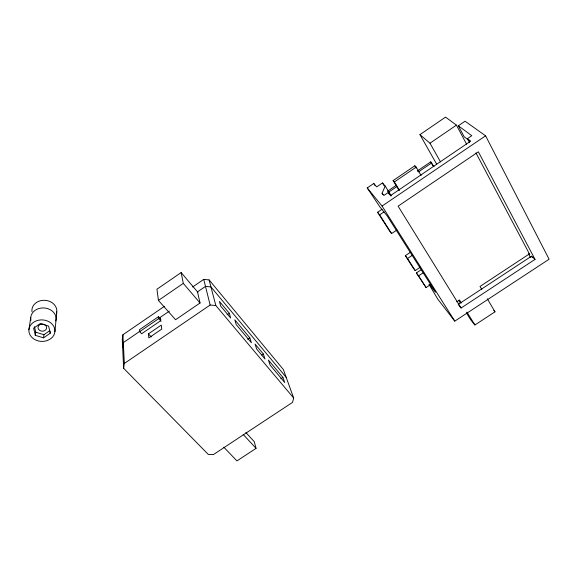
<?xml version="1.0" encoding="UTF-8"?>
<svg xmlns="http://www.w3.org/2000/svg" width="578" height="578" viewBox="0 0 578 578"><rect width="100%" height="100%" fill="white"/><g stroke="black" fill="none" stroke-linecap="round" stroke-linejoin="round"><path stroke-width="0.87" d="M54.91 331.729A13.048 10.758 2.6 0 0 36.342 320.841A13.048 10.758 2.6 0 0 34.478 339.387A13.048 10.758 2.6 0 0 54.91 331.729L56.796 311.845M50.214 333.239L48.631 326.093L40.33 323.543L33.64 328.188L35.301 335.341L43.574 337.834L50.214 333.239L50.38 331.685M43.574 337.834L43.942 334.705L49.809 330.638M35.301 335.341L35.728 332.213L34.442 326.678M164.448 306.304L122.926 334.756L122.269 339.38L123.634 368.287L208.268 454.402L213.412 454.59L292.547 402.375L293.66 398.011L283.357 369.523L209.12 279.918L203.745 279.376L192.619 286.999M122.644 347.299L123.309 342.617L139.883 331.281M123.634 368.287L124.335 363.461L122.926 334.756M28.9 329.713L30.742 317.524M383.012 194.772L382.072 193.262L385.208 186.065L382.47 182.959L376.697 186.896L373.778 183.472L367.225 187.944L379.905 206.924L387.144 215.84L435.48 292.222L429.671 284.781M197.864 292.28L181.145 272.563L156.934 289.224L158.437 300.43L175.604 319.713L200.039 302.973L197.51 291.861M158.437 300.43L183.291 283.372L181.145 272.563M436.636 164.116L419.946 134.638L445.551 117.103L456.432 125.144L466.583 144.175M160.879 319.323L158.495 316.686L139.508 329.677L139.681 331.649L141.487 333.585M169.412 311.08L160.214 317.373L160.662 320.725L141.632 333.737M197.329 291.984L205.493 286.399L210.963 286.934L286.189 377.347M139.681 331.649L158.74 318.608L158.495 316.686M148.423 333.867L161.248 325.111L161.775 329.084L148.842 337.906L148.423 333.867L151.263 336.931M419.946 134.638L429.989 143.2L456.432 125.144M469.155 140.526L464.156 136.748L458.318 125.78L465.037 121.199L485.599 135.808L549.1 259.226L454.785 321.13L437.835 299.194L428.977 284.304M124.335 363.461L210.139 305.032L215.832 305.552L293.66 398.011M399.051 190.343L393.105 180.582L414.831 165.785L416.189 167.093L421.087 175.481M393.105 180.582L394.362 181.954L416.189 167.093M387.535 191.239L396.472 185.155M417.323 170.972L430.726 161.862L434.02 166.739M388.864 192.004L396.783 186.622M431.788 162.823L418.414 171.912L417.518 170.38M458.318 125.78L471.785 135.7L467.436 138.662L470.709 141.133L390.728 195.458L388.185 192.539L383.922 195.436L382.072 193.262M367.225 187.944L382.072 206.05L485.599 135.808M396.826 230.037L391.595 233.563L389.478 230.868L377.593 212.271L382.065 209.236M227.082 314.772L229.314 313.254L219.445 301.441L220.724 306.138L230.68 318.023L229.314 313.254M377.593 212.271L379.652 214.864L384.023 211.909M247.637 339.286L249.826 337.819L234.805 319.829L236.221 324.634L251.379 342.732L249.826 337.819M420.3 267.18L415.221 270.569L413.01 267.701L405.337 255.686L410.38 252.311M261.899 354.95L263.337 353.989L255.071 344.098L256.668 349.047L264.999 358.989L263.337 353.989M405.337 255.686L407.519 258.496L412.641 255.064M430.552 284.586L426.073 287.555L416.37 272.961L421.348 269.644M416.37 272.961L418.595 275.851L423.652 272.484M280.792 378.828L282.909 377.42L268.423 360.08L270.128 365.115L284.73 382.542L282.909 377.42M456.714 301.803L459.51 299.96L461.374 302.995M529.621 253.771L480.029 286.442L481.842 289.52M458.188 304.44L531.514 256.17L535.04 259.385L461.085 308.016L458.672 305.032M245.881 432.554L254.269 441.657L256.054 448.347L236.951 460.897L223.859 447.242M466.338 312.763L470.557 319.612L474.906 324.981L494.992 311.838L487.283 298.754M35.728 332.213L43.942 334.705M243.208 434.475L256.054 448.347M158.74 318.608L161.118 321.231M493.85 310.531L494.992 311.838M183.291 283.372L200.075 303.024M379.652 214.864L391.595 233.563M407.519 258.496L415.221 270.569M418.595 275.851L426.073 287.555M382.072 206.05L454.785 321.13M373.778 183.472L375.173 185.697M461.085 308.016L398.098 206.158L478.353 151.819L535.04 259.385M385.208 186.065L391.241 195.819M388.033 191.506L388.951 192.987M389.875 194.475L390.793 195.956M382.47 182.959L384.334 185.957M388.185 192.539L389.514 194.685M458.838 300.589L460.24 302.872M466.973 312.091L474.906 324.981M394.362 181.954L399.398 190.213M414.831 165.785L416.174 168.082M430.726 161.862L432.958 165.77M429.989 143.2L440.494 161.898M475.961 152.924L529.773 254.573M467.436 138.662L469.437 142.441M528.437 253.742L530.402 257.441M531.514 256.17L532.302 257.658M209.12 279.918L215.832 305.552M203.745 279.376L210.139 305.032M44.781 324.713A4.321 3.569 2.8 0 1 44.528 330.724A4.321 3.569 2.8 0 1 38.04 327.892A4.321 3.569 2.8 0 1 43.776 324.272M30.945 320.291A12.702 10.556 3.3 0 1 43.545 307.93A12.702 10.556 3.3 0 1 55.82 320.949M31.985 311.802A12.485 10.426 3.7 0 1 45.315 300.343A12.485 10.426 3.7 0 1 56.355 313.84"/></g></svg>
